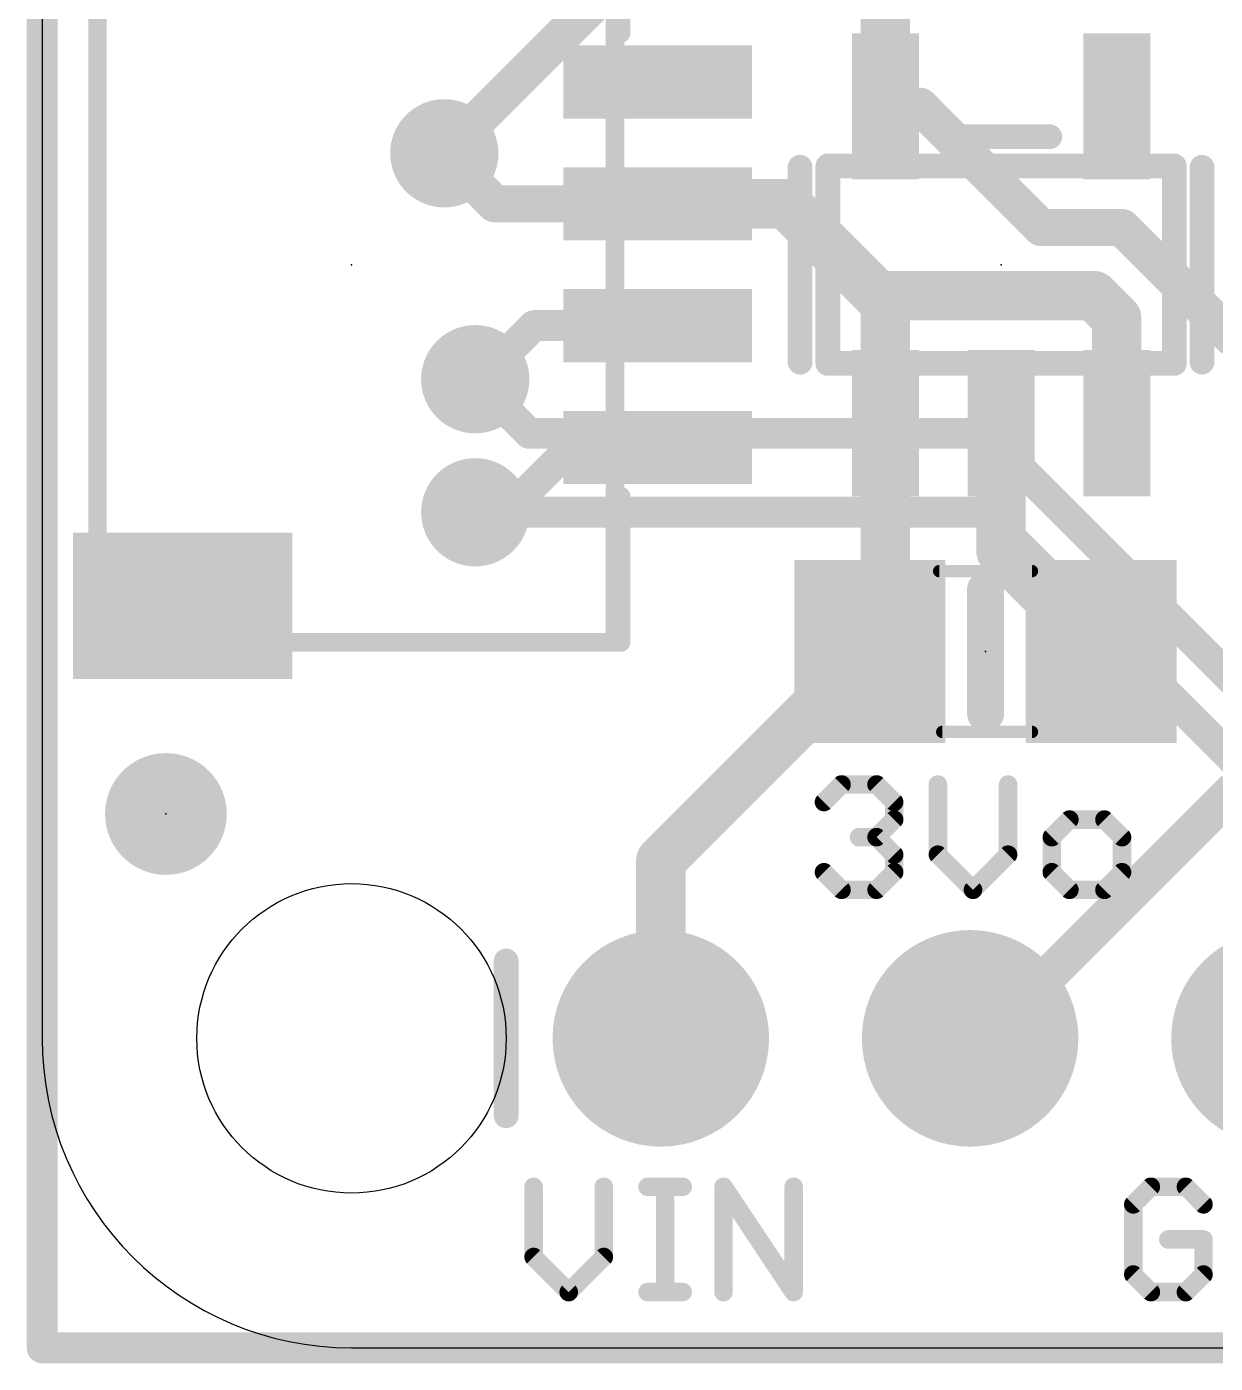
# Model space of a CAD drawing. Extents: x -0.1 to 25.5, y -0.1 to 17.9.
# Drawn here: x -0.13 to 9.63, y -0.13 to 10.84 of the extents above; entities that cross this region are included whole.
import ezdxf

# ---------------------------------------------------------------- set-up
doc = ezdxf.new("R2010")
doc.units = 0
for name, color, linetype in [('1', 12, 'CONTINUOUS'), ('16', 5, 'CONTINUOUS'), ('17', 110, 'CONTINUOUS'), ('18', 110, 'CONTINUOUS'), ('20', 53, 'CONTINUOUS'), ('21', 40, 'CONTINUOUS'), ('23', 40, 'CONTINUOUS'), ('51', 253, 'CONTINUOUS')]:
    doc.layers.add(name, color=color, linetype=linetype)

# ---------------------------------------------------------------- blocks, each defined once
blk = doc.blocks.new('RECT')
blk.add_solid([(-0.5, -0.5), (0.5, -0.5), (-0.5, 0.5), (0.5, 0.5)])
blk = doc.blocks.new('PIE')
at = {"const_width": 0.5}
blk.add_lwpolyline([(0, -0.25, 1), (0, 0.25, 1), (0, -0.25)], format="xyb", dxfattribs=at)
blk = doc.blocks.new('ROUNDP')
at = {"const_width": 0.5}
blk.add_lwpolyline([(0, -0.25, 1), (0, 0.25, 1), (0, -0.25)], format="xyb", dxfattribs=at)
blk = doc.blocks.new('ROUNDV')
at = {"const_width": 0.5}
blk.add_lwpolyline([(0, -0.25, 1), (0, 0.25, 1), (0, -0.25)], format="xyb", dxfattribs=at)

msp = doc.modelspace()

# ---------------------------------------------------------------- linework, layer by layer
at = {"layer": '1'}
for points, const_width in [([(0, 0), (0, 17.78)], 0.254), ([(6.924, 10.1901), (6.924, 11.938)], 0.4064), ([(6.924, 10.1901), (7.2089, 10.1901)], 0.3048), ([(7.2089, 10.1901), (8.2042, 9.1948)], 0.3048), ([(3.7164, 9.39), (3.302, 9.8044)], 0.3048), ([(5.054, 9.39), (6.109, 9.39)], 0.4064), ([(6.109, 9.39), (6.924, 8.575)], 0.4064), ([(5.054, 9.39), (3.7164, 9.39)], 0.3048), ([(8.2042, 9.1948), (8.8675, 9.1948)], 0.3048), ([(8.8675, 9.1948), (9.7931, 8.2691)], 0.3048), ([(6.985, 8.636), (6.924, 8.575)], 0.4064), ([(6.924, 8.575), (6.924, 7.5899)], 0.4064), ([(8.636, 8.636), (6.985, 8.636)], 0.4064), ([(8.824, 8.448), (8.636, 8.636)], 0.4064), ([(8.824, 7.5899), (8.824, 8.448)], 0.4064), ([(4.038, 8.39), (3.5982, 7.9502)], 0.254), ([(5.054, 8.39), (4.038, 8.39)], 0.254), ([(3.5982, 7.9502), (3.556, 7.9502)], 0.254), ([(6.924, 7.5899), (6.924, 5.842)], 0.4064), ([(7.874, 7.5899), (7.874, 6.538)], 0.4064), ([(4.342, 7.39), (3.81, 6.858)], 0.254), ([(5.054, 7.39), (4.342, 7.39)], 0.254), ([(3.81, 6.858), (3.556, 6.858)], 0.254), ([(7.874, 6.538), (8.697, 5.715)], 0.4064), ([(6.924, 5.842), (6.797, 5.715)], 0.4064), ([(5.08, 3.998), (6.797, 5.715)], 0.4064), ([(9.7931, 4.5861), (7.747, 2.54)], 0.3048), ([(5.08, 2.54), (5.08, 3.998)], 0.4064), ([(7.747, 2.54), (7.62, 2.54)], 0.3048), ([(25.4, 0), (0, 0)], 0.254)]:
    msp.add_lwpolyline(points, dxfattribs=dict(at, const_width=const_width))
for points, const_width in [([(6.924, 10.2663, 1), (6.924, 10.1139)], 0.1524), ([(7.2628, 10.244, 1), (7.155, 10.1362)], 0.1524), ([(7.2089, 10.1139, 1), (7.2089, 10.2663)], 0.1524), ([(6.8224, 10.1901, 1), (7.0256, 10.1901)], 0.2032), ([(3.3559, 9.8583, 1), (3.2481, 9.7505)], 0.1524), ([(5.054, 9.4916, 1), (5.054, 9.2884)], 0.2032), ([(6.1808, 9.4618, 1), (6.0372, 9.3182)], 0.2032), ([(6.109, 9.2884, 1), (6.109, 9.4916)], 0.2032), ([(3.7164, 9.4662, 1), (3.7164, 9.3138)], 0.1524), ([(3.6625, 9.3361, 1), (3.7703, 9.4439)], 0.1524), ([(5.054, 9.3138, 1), (5.054, 9.4662)], 0.1524), ([(8.2042, 9.271, 1), (8.2042, 9.1186)], 0.1524), ([(8.1503, 9.1409, 1), (8.2581, 9.2487)], 0.1524), ([(8.9214, 9.2487, 1), (8.8136, 9.1409)], 0.1524), ([(8.8675, 9.1186, 1), (8.8675, 9.271)], 0.1524), ([(7.0256, 8.575, 1), (6.8224, 8.575)], 0.2032), ([(6.985, 8.7376, 1), (6.985, 8.5344)], 0.2032), ([(7.0568, 8.5642, 1), (6.9132, 8.7078)], 0.2032), ([(8.7078, 8.7078, 1), (8.5642, 8.5642)], 0.2032), ([(8.636, 8.5344, 1), (8.636, 8.7376)], 0.2032), ([(6.8522, 8.6468, 1), (6.9958, 8.5032)], 0.2032), ([(6.8522, 8.5032, 1), (6.9958, 8.6468)], 0.2032), ([(8.9256, 8.448, 1), (8.7224, 8.448)], 0.2032), ([(8.7522, 8.3762, 1), (8.8958, 8.5198)], 0.2032), ([(4.038, 8.4535, 1), (4.038, 8.3265)], 0.127), ([(4.0829, 8.3451, 1), (3.9931, 8.4349)], 0.127), ([(5.054, 8.3265, 1), (5.054, 8.4535)], 0.127), ([(3.556, 8.0137, 1), (3.556, 7.8867)], 0.127), ([(3.5533, 7.9951, 1), (3.6431, 7.9053)], 0.127), ([(3.5982, 7.8867, 1), (3.5982, 8.0137)], 0.127), ([(7.0256, 7.5899, 1), (6.8224, 7.5899)], 0.2032), ([(7.9756, 7.5899, 1), (7.7724, 7.5899)], 0.2032), ([(6.8224, 7.5899, 1), (7.0256, 7.5899)], 0.2032), ([(8.7224, 7.5899, 1), (8.9256, 7.5899)], 0.2032), ([(4.342, 7.4535, 1), (4.342, 7.3265)], 0.127), ([(4.3869, 7.3451, 1), (4.2971, 7.4349)], 0.127), ([(5.054, 7.3265, 1), (5.054, 7.4535)], 0.127), ([(3.556, 6.9215, 1), (3.556, 6.7945)], 0.127), ([(3.7651, 6.9029, 1), (3.8549, 6.8131)], 0.127), ([(3.81, 6.7945, 1), (3.81, 6.9215)], 0.127), ([(7.9458, 6.6098, 1), (7.8022, 6.4662)], 0.2032), ([(7.7724, 6.538, 1), (7.9756, 6.538)], 0.2032), ([(6.9958, 5.7702, 1), (6.8522, 5.9138)], 0.2032), ([(6.8224, 5.842, 1), (7.0256, 5.842)], 0.2032), ([(6.7252, 5.7868, 1), (6.8688, 5.6432)], 0.2032), ([(6.8688, 5.6432, 1), (6.7252, 5.7868)], 0.2032), ([(8.6252, 5.6432, 1), (8.7688, 5.7868)], 0.2032), ([(5.1816, 3.998, 1), (4.9784, 3.998)], 0.2032), ([(5.0082, 4.0698, 1), (5.1518, 3.9262)], 0.2032), ([(4.9784, 2.54, 1), (5.1816, 2.54)], 0.2032), ([(7.62, 2.6162, 1), (7.62, 2.4638)], 0.1524), ([(7.6931, 2.5939, 1), (7.8009, 2.4861)], 0.1524), ([(7.747, 2.4638, 1), (7.747, 2.6162)], 0.1524), ([(0, 0.0635, 1), (0, -0.0635)], 0.127), ([(-0.0635, 0, 1), (0.0635, 0)], 0.127)]:
    msp.add_lwpolyline(points, format="xyb", dxfattribs=dict(at, const_width=const_width))
at = {"layer": '16'}
for points, const_width in [([(0, 0), (0, 17.78)], 0.254), ([(3.302, 9.8044), (5.8166, 12.319)], 0.3048), ([(3.556, 7.9502), (4.0005, 7.5057)], 0.254), ([(7.7459, 7.5057), (4.0005, 7.5057)], 0.254), ([(7.7459, 7.5057), (11.3146, 3.937)], 0.254), ([(3.556, 6.858), (7.747, 6.858)], 0.254), ([(12.065, 2.54), (7.747, 6.858)], 0.254), ([(25.4, 0), (0, 0)], 0.254)]:
    msp.add_lwpolyline(points, dxfattribs=dict(at, const_width=const_width))
for points, const_width in [([(3.2481, 9.8583, 1), (3.3559, 9.7505)], 0.1524), ([(3.6009, 7.9951, 1), (3.5111, 7.9053)], 0.127), ([(4.0005, 7.5692, 1), (4.0005, 7.4422)], 0.127), ([(3.9556, 7.4608, 1), (4.0454, 7.5506)], 0.127), ([(7.7908, 7.5506, 1), (7.701, 7.4608)], 0.127), ([(7.7459, 7.4422, 1), (7.7459, 7.5692)], 0.127), ([(3.556, 6.9215, 1), (3.556, 6.7945)], 0.127), ([(7.7919, 6.9029, 1), (7.7021, 6.8131)], 0.127), ([(7.747, 6.7945, 1), (7.747, 6.9215)], 0.127), ([(0, 0.0635, 1), (0, -0.0635)], 0.127), ([(-0.0635, 0, 1), (0.0635, 0)], 0.127)]:
    msp.add_lwpolyline(points, format="xyb", dxfattribs=dict(at, const_width=const_width))
at = {"layer": '20'}
for p, q in [((0, 15.24), (0, 2.54)), ((2.54, 0), (22.86, 0))]:
    msp.add_line(p, q, dxfattribs=at)
msp.add_circle((2.54, 2.54), 1.27, dxfattribs=at)
msp.add_arc((2.54, 2.54), 2.54, 180, 270, dxfattribs=at)
at = {"layer": '21'}
for points, const_width in [([(4.754, 11.89), (4.754, 10.79)], 0.1524), ([(0.454, 10.99), (0.454, 6.79)], 0.1524), ([(7.474, 9.94), (8.274, 9.94)], 0.2032), ([(6.224, 9.69), (6.224, 8.09)], 0.2032), ([(9.524, 9.69), (9.524, 8.09)], 0.2032), ([(4.754, 6.99), (4.754, 5.79)], 0.1524), ([(7.747, 6.223), (7.747, 5.207)], 0.3048), ([(4.754, 5.79), (2.154, 5.79)], 0.1524), ([(6.4199, 4.4795), (6.564, 4.6235)], 0.1524), ([(6.564, 4.6235), (6.8521, 4.6235)], 0.1524), ([(6.8521, 4.6235), (6.9961, 4.4795)], 0.1524), ([(7.3554, 4.6235), (7.3554, 4.0473)], 0.1524), ([(7.9317, 4.0473), (7.9317, 4.6235)], 0.1524), ([(6.9961, 4.4795), (6.9961, 4.3354)], 0.1524), ([(6.9961, 4.3354), (6.8521, 4.1914)], 0.1524), ([(8.435, 4.3354), (8.291, 4.1914)], 0.1524), ([(8.7231, 4.3354), (8.435, 4.3354)], 0.1524), ([(8.8672, 4.1914), (8.7231, 4.3354)], 0.1524), ([(6.8521, 4.1914), (6.708, 4.1914)], 0.1524), ([(6.8521, 4.1914), (6.9961, 4.0473)], 0.1524), ([(8.291, 4.1914), (8.291, 3.9033)], 0.1524), ([(8.8672, 3.9033), (8.8672, 4.1914)], 0.1524), ([(6.9961, 4.0473), (6.9961, 3.9033)], 0.1524), ([(7.3554, 4.0473), (7.6436, 3.7592)], 0.1524), ([(7.6436, 3.7592), (7.9317, 4.0473)], 0.1524), ([(6.564, 3.7592), (6.4199, 3.9033)], 0.1524), ([(6.9961, 3.9033), (6.8521, 3.7592)], 0.1524), ([(8.291, 3.9033), (8.435, 3.7592)], 0.1524), ([(8.7231, 3.7592), (8.8672, 3.9033)], 0.1524), ([(6.8521, 3.7592), (6.564, 3.7592)], 0.1524), ([(8.435, 3.7592), (8.7231, 3.7592)], 0.1524), ([(4.0358, 1.3215), (4.0358, 0.7453)], 0.1524), ([(4.6121, 0.7453), (4.6121, 1.3215)], 0.1524), ([(4.9714, 1.3215), (5.2595, 1.3215)], 0.1524), ([(5.1154, 0.4572), (5.1154, 1.3215)], 0.1524), ([(5.595, 0.4572), (5.595, 1.3215)], 0.1524), ([(5.595, 1.3215), (6.1713, 0.4572)], 0.1524), ([(6.1713, 0.4572), (6.1713, 1.3215)], 0.1524), ([(9.104, 1.3215), (8.9599, 1.1775)], 0.1524), ([(9.3921, 1.3215), (9.104, 1.3215)], 0.1524), ([(9.5361, 1.1775), (9.3921, 1.3215)], 0.1524), ([(8.9599, 1.1775), (8.9599, 0.6013)], 0.1524), ([(9.5361, 0.8894), (9.248, 0.8894)], 0.1524), ([(9.5361, 0.6013), (9.5361, 0.8894)], 0.1524), ([(4.0358, 0.7453), (4.324, 0.4572)], 0.1524), ([(4.324, 0.4572), (4.6121, 0.7453)], 0.1524), ([(8.9599, 0.6013), (9.104, 0.4572)], 0.1524), ([(9.3921, 0.4572), (9.5361, 0.6013)], 0.1524), ([(4.9714, 0.4572), (5.2595, 0.4572)], 0.1524), ([(9.104, 0.4572), (9.3921, 0.4572)], 0.1524)]:
    msp.add_lwpolyline(points, dxfattribs=dict(at, const_width=const_width))
for points, const_width in [([(4.7159, 10.79, 1), (4.7921, 10.79)], 0.0762), ([(7.474, 9.9908, 1), (7.474, 9.8892)], 0.1016), ([(8.274, 9.8892, 1), (8.274, 9.9908)], 0.1016), ([(6.2748, 9.69, 1), (6.1732, 9.69)], 0.1016), ([(9.5748, 9.69, 1), (9.4732, 9.69)], 0.1016), ([(6.1732, 8.09, 1), (6.2748, 8.09)], 0.1016), ([(9.4732, 8.09, 1), (9.5748, 8.09)], 0.1016), ([(4.7921, 6.99, 1), (4.7159, 6.99)], 0.0762), ([(0.4159, 6.79, 1), (0.4921, 6.79)], 0.0762), ([(7.8232, 6.223, 1), (7.6708, 6.223)], 0.1524), ([(2.154, 5.8281, 1), (2.154, 5.7519)], 0.0762), ([(4.7159, 5.79, 1), (4.7921, 5.79)], 0.0762), ([(4.754, 5.7519, 1), (4.754, 5.8281)], 0.0762), ([(7.6708, 5.207, 1), (7.8232, 5.207)], 0.1524), ([(6.564, 4.6616, 1), (6.564, 4.5854)], 0.0762), ([(6.5909, 4.5966, 1), (6.537, 4.6505)], 0.0762), ([(6.879, 4.6505, 1), (6.8251, 4.5966)], 0.0762), ([(6.8521, 4.5854, 1), (6.8521, 4.6616)], 0.0762), ([(7.3935, 4.6235, 1), (7.3173, 4.6235)], 0.0762), ([(7.9698, 4.6235, 1), (7.8936, 4.6235)], 0.0762), ([(6.393, 4.5064, 1), (6.4469, 4.4525)], 0.0762), ([(7.0342, 4.4795, 1), (6.958, 4.4795)], 0.0762), ([(6.9692, 4.4525, 1), (7.0231, 4.5064)], 0.0762), ([(7.0231, 4.3085, 1), (6.9692, 4.3624)], 0.0762), ([(8.435, 4.3735, 1), (8.435, 4.2973)], 0.0762), ([(8.462, 4.3085, 1), (8.4081, 4.3624)], 0.0762), ([(8.7501, 4.3624, 1), (8.6962, 4.3085)], 0.0762), ([(8.7231, 4.2973, 1), (8.7231, 4.3735)], 0.0762), ([(6.958, 4.3354, 1), (7.0342, 4.3354)], 0.0762), ([(6.708, 4.2295, 1), (6.708, 4.1533)], 0.0762), ([(6.879, 4.2183, 1), (6.8251, 4.1644)], 0.0762), ([(6.8251, 4.2183, 1), (6.879, 4.1644)], 0.0762), ([(6.8521, 4.1533, 1), (6.8521, 4.2295)], 0.0762), ([(8.264, 4.2183, 1), (8.3179, 4.1644)], 0.0762), ([(8.3291, 4.1914, 1), (8.2529, 4.1914)], 0.0762), ([(8.9053, 4.1914, 1), (8.8291, 4.1914)], 0.0762), ([(8.8402, 4.1644, 1), (8.8941, 4.2183)], 0.0762), ([(7.0342, 4.0473, 1), (6.958, 4.0473)], 0.0762), ([(6.9692, 4.0204, 1), (7.0231, 4.0743)], 0.0762), ([(7.3824, 4.0743, 1), (7.3285, 4.0204)], 0.0762), ([(7.3173, 4.0473, 1), (7.3935, 4.0473)], 0.0762), ([(7.8936, 4.0473, 1), (7.9698, 4.0473)], 0.0762), ([(7.9586, 4.0204, 1), (7.9047, 4.0743)], 0.0762), ([(6.4469, 3.9302, 1), (6.393, 3.8763)], 0.0762), ([(7.0231, 3.8763, 1), (6.9692, 3.9302)], 0.0762), ([(8.3179, 3.9302, 1), (8.264, 3.8763)], 0.0762), ([(8.8941, 3.8763, 1), (8.8402, 3.9302)], 0.0762), ([(6.958, 3.9033, 1), (7.0342, 3.9033)], 0.0762), ([(8.2529, 3.9033, 1), (8.3291, 3.9033)], 0.0762), ([(8.8291, 3.9033, 1), (8.9053, 3.9033)], 0.0762), ([(6.564, 3.7973, 1), (6.564, 3.7211)], 0.0762), ([(6.537, 3.7323, 1), (6.5909, 3.7861)], 0.0762), ([(6.8251, 3.7861, 1), (6.879, 3.7323)], 0.0762), ([(6.8521, 3.7211, 1), (6.8521, 3.7973)], 0.0762), ([(7.6166, 3.7861, 1), (7.6705, 3.7323)], 0.0762), ([(7.6166, 3.7323, 1), (7.6705, 3.7861)], 0.0762), ([(8.435, 3.7973, 1), (8.435, 3.7211)], 0.0762), ([(8.4081, 3.7323, 1), (8.462, 3.7861)], 0.0762), ([(8.6962, 3.7861, 1), (8.7501, 3.7323)], 0.0762), ([(8.7231, 3.7211, 1), (8.7231, 3.7973)], 0.0762), ([(4.0739, 1.3215, 1), (3.9977, 1.3215)], 0.0762), ([(4.6502, 1.3215, 1), (4.574, 1.3215)], 0.0762), ([(4.9714, 1.3596, 1), (4.9714, 1.2834)], 0.0762), ([(5.1535, 1.3215, 1), (5.0773, 1.3215)], 0.0762), ([(5.2595, 1.2834, 1), (5.2595, 1.3596)], 0.0762), ([(5.6267, 1.3427, 1), (5.5633, 1.3004)], 0.0762), ([(5.6331, 1.3215, 1), (5.5569, 1.3215)], 0.0762), ([(6.2094, 1.3215, 1), (6.1332, 1.3215)], 0.0762), ([(9.104, 1.3596, 1), (9.104, 1.2834)], 0.0762), ([(9.1309, 1.2946, 1), (9.077, 1.3485)], 0.0762), ([(9.419, 1.3485, 1), (9.3651, 1.2946)], 0.0762), ([(9.3921, 1.2834, 1), (9.3921, 1.3596)], 0.0762), ([(8.998, 1.1775, 1), (8.9218, 1.1775)], 0.0762), ([(8.933, 1.2044, 1), (8.9869, 1.1505)], 0.0762), ([(9.5092, 1.1505, 1), (9.5631, 1.2044)], 0.0762), ([(9.248, 0.9275, 1), (9.248, 0.8513)], 0.0762), ([(9.5742, 0.8894, 1), (9.498, 0.8894)], 0.0762), ([(9.5361, 0.8513, 1), (9.5361, 0.9275)], 0.0762), ([(4.0628, 0.7723, 1), (4.0089, 0.7184)], 0.0762), ([(3.9977, 0.7453, 1), (4.0739, 0.7453)], 0.0762), ([(4.574, 0.7453, 1), (4.6502, 0.7453)], 0.0762), ([(4.639, 0.7184, 1), (4.5851, 0.7723)], 0.0762), ([(8.9869, 0.6282, 1), (8.933, 0.5743)], 0.0762), ([(9.5631, 0.5743, 1), (9.5092, 0.6282)], 0.0762), ([(8.9218, 0.6013, 1), (8.998, 0.6013)], 0.0762), ([(9.498, 0.6013, 1), (9.5742, 0.6013)], 0.0762), ([(4.297, 0.4841, 1), (4.3509, 0.4303)], 0.0762), ([(4.297, 0.4303, 1), (4.3509, 0.4841)], 0.0762), ([(4.9714, 0.4953, 1), (4.9714, 0.4191)], 0.0762), ([(5.0773, 0.4572, 1), (5.1535, 0.4572)], 0.0762), ([(5.2595, 0.4191, 1), (5.2595, 0.4953)], 0.0762), ([(5.5569, 0.4572, 1), (5.6331, 0.4572)], 0.0762), ([(6.1332, 0.4572, 1), (6.2094, 0.4572)], 0.0762), ([(6.1396, 0.4361, 1), (6.203, 0.4783)], 0.0762), ([(9.104, 0.4953, 1), (9.104, 0.4191)], 0.0762), ([(9.077, 0.4303, 1), (9.1309, 0.4841)], 0.0762), ([(9.3651, 0.4841, 1), (9.419, 0.4303)], 0.0762), ([(9.3921, 0.4191, 1), (9.3921, 0.4953)], 0.0762)]:
    msp.add_lwpolyline(points, format="xyb", dxfattribs=dict(at, const_width=const_width))
at = {"layer": '23'}
for p in [(2.54, 8.89), (7.874, 8.89), (7.747, 5.715), (1.016, 4.3815)]:
    msp.add_point(p, dxfattribs=at)
at = {"layer": '51'}
for points, const_width in [([(0.454, 5.79), (0.454, 11.89)], 0.1524), ([(4.704, 11.89), (4.704, 5.79)], 0.1524), ([(6.4516, 8.0796), (6.4516, 9.7004)], 0.2032), ([(6.4516, 9.7004), (9.2964, 9.7004)], 0.2032), ([(9.2964, 9.7004), (9.2964, 8.0796)], 0.2032), ([(9.2964, 8.0796), (6.4516, 8.0796)], 0.2032), ([(7.366, 6.375), (8.128, 6.375)], 0.1016), ([(4.704, 5.79), (0.454, 5.79)], 0.1524), ([(7.391, 5.055), (8.128, 5.055)], 0.1016), ([(3.81, 3.175), (3.81, 1.905)], 0.2032)]:
    msp.add_lwpolyline(points, dxfattribs=dict(at, const_width=const_width))
for points, const_width in [([(6.5024, 9.7004, 1), (6.4008, 9.7004)], 0.1016), ([(6.4516, 9.7512, 1), (6.4516, 9.6496)], 0.1016), ([(9.3472, 9.7004, 1), (9.2456, 9.7004)], 0.1016), ([(9.2964, 9.6496, 1), (9.2964, 9.7512)], 0.1016), ([(6.4516, 8.1304, 1), (6.4516, 8.0288)], 0.1016), ([(6.4008, 8.0796, 1), (6.5024, 8.0796)], 0.1016), ([(9.2456, 8.0796, 1), (9.3472, 8.0796)], 0.1016), ([(9.2964, 8.0288, 1), (9.2964, 8.1304)], 0.1016), ([(7.366, 6.4004, 1), (7.366, 6.3496)], 0.0508), ([(8.128, 6.3496, 1), (8.128, 6.4004)], 0.0508), ([(0.454, 5.8281, 1), (0.454, 5.7519)], 0.0762), ([(0.4159, 5.79, 1), (0.4921, 5.79)], 0.0762), ([(4.6659, 5.79, 1), (4.7421, 5.79)], 0.0762), ([(4.704, 5.7519, 1), (4.704, 5.8281)], 0.0762), ([(7.391, 5.0804, 1), (7.391, 5.0296)], 0.0508), ([(8.128, 5.0296, 1), (8.128, 5.0804)], 0.0508), ([(3.8608, 3.175, 1), (3.7592, 3.175)], 0.1016), ([(3.7592, 1.905, 1), (3.8608, 1.905)], 0.1016)]:
    msp.add_lwpolyline(points, format="xyb", dxfattribs=dict(at, const_width=const_width))

# ---------------------------------------------------------------- block references
at = {"layer": '1'}
for p, xscale, yscale in [((6.924, 10.1901), 0.55, 1.2), ((8.824, 10.1901), 0.55, 1.2), ((5.054, 10.39), 1.55, 0.6), ((5.054, 9.39), 1.55, 0.6), ((5.054, 8.39), 1.55, 0.6), ((6.924, 7.5899), 0.55, 1.2), ((7.874, 7.5899), 0.55, 1.2), ((8.824, 7.5899), 0.55, 1.2), ((5.054, 7.39), 1.55, 0.6), ((1.154, 6.09), 1.8, 1.2), ((6.797, 5.715), 1.24, 1.5), ((8.697, 5.715), 1.24, 1.5)]:
    msp.add_blockref('RECT', p, dxfattribs=dict(at, xscale=xscale, yscale=yscale))
msp.add_blockref('PIE', (1.016, 4.3815), dxfattribs=at)
at = {"layer": '17', "xscale": 1.778, "yscale": 1.778, "rotation": 90}
for p in [(5.08, 2.54), (5.08, 2.54), (7.62, 2.54), (7.62, 2.54), (10.16, 2.54), (10.16, 2.54)]:
    msp.add_blockref('ROUNDP', p, dxfattribs=at)
at = {"layer": '18', "xscale": 0.889, "yscale": 0.889}
for p in [(3.302, 9.8044), (3.302, 9.8044), (3.556, 7.9502), (3.556, 7.9502), (3.556, 6.858), (3.556, 6.858)]:
    msp.add_blockref('ROUNDV', p, dxfattribs=at)
at = {"layer": '51'}
for p, xscale, yscale in [((6.924, 10.065), 0.5, 0.65), ((8.824, 10.065), 0.5, 0.65), ((6.924, 7.715), 0.5, 0.65), ((7.874, 7.715), 0.5, 0.65), ((8.824, 7.715), 0.5, 0.65), ((7.0299, 5.7161), 0.7501, 1.4501), ((8.4777, 5.7161), 0.7501, 1.4501), ((5.08, 2.54), 0.508, 0.508), ((7.62, 2.54), 0.508, 0.508)]:
    msp.add_blockref('RECT', p, dxfattribs=dict(at, xscale=xscale, yscale=yscale))

doc.saveas('drawing.dxf')
